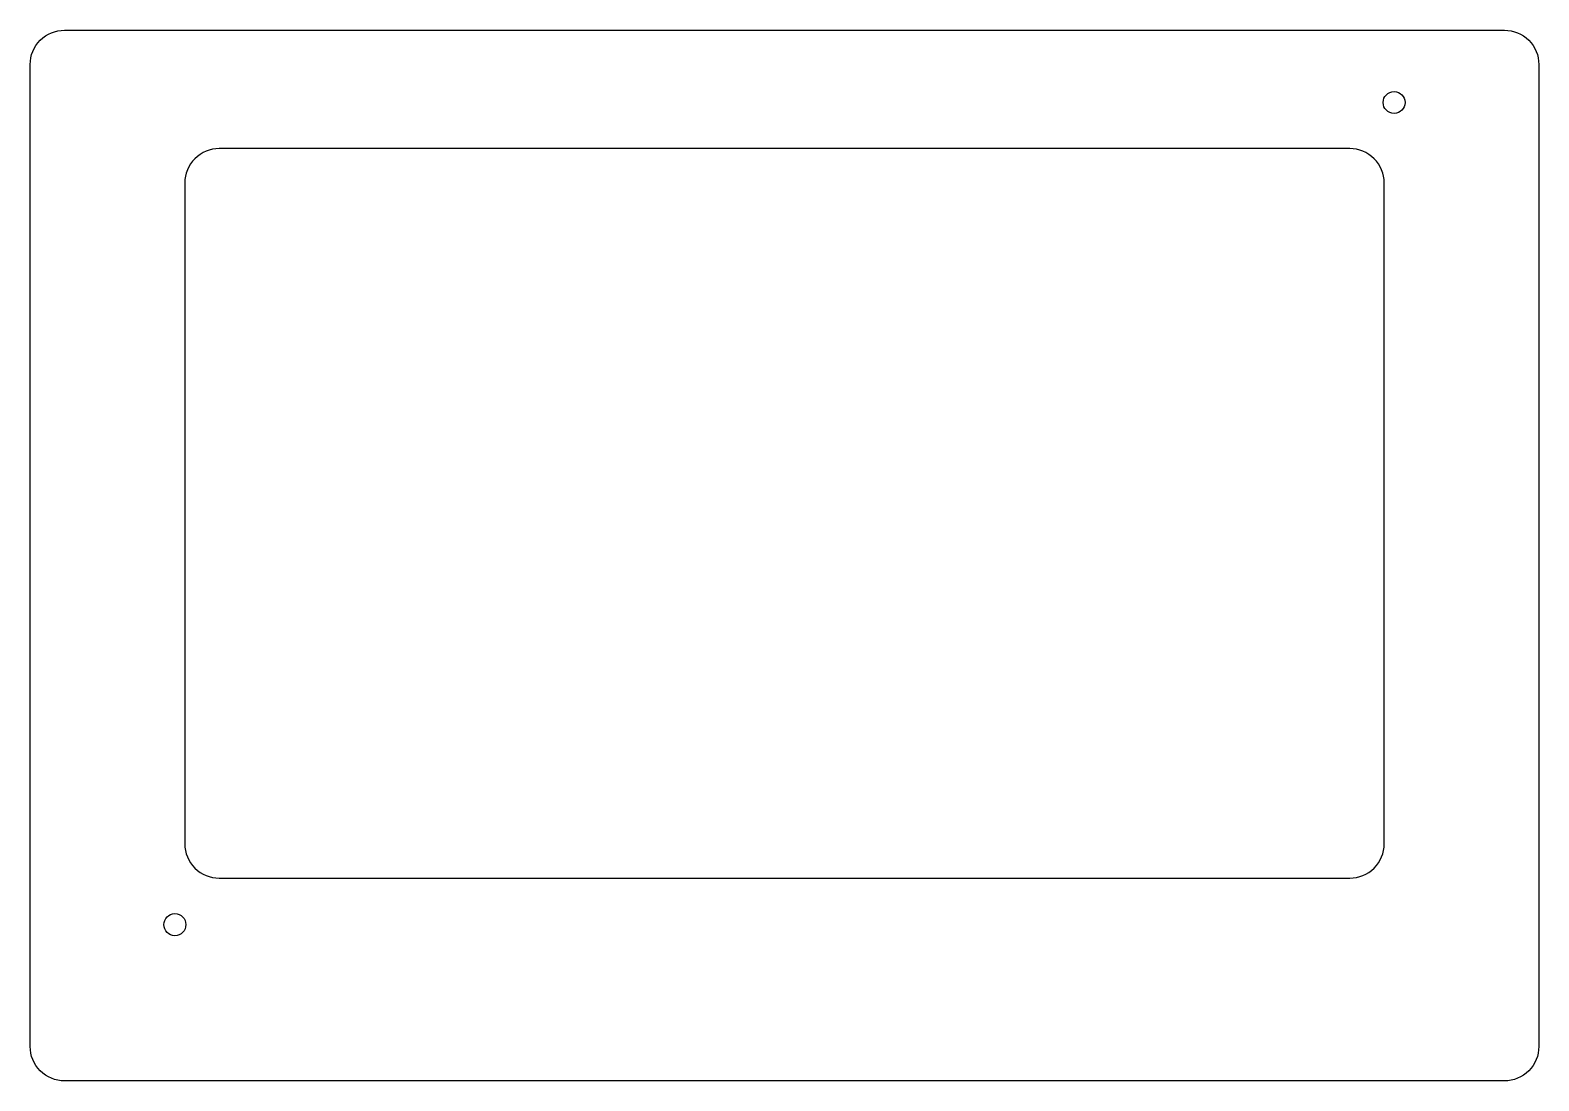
# Model space of a CAD drawing. Header units: millimetres. Extents: x -191 to 28, y -161 to -8.
import ezdxf

# ---------------------------------------------------------------- set-up
doc = ezdxf.new("R2010")
doc.units = ezdxf.units.MM
doc.layers.get('0').update_dxf_attribs({"linetype": 'CONTINUOUS'})

msp = doc.modelspace()

# ---------------------------------------------------------------- linework, layer by layer
for points in [[(28, -155.58, -0.414214), (23, -160.58), (-185.96, -160.58, -0.414214), (-190.96, -155.58), (-190.96, -13.04, -0.414214), (-185.96, -8.04), (23, -8.04, -0.414214), (28, -13.04)], [(5.56, -126.15), (5.56, -30.23, 0.414214), (0.56, -25.23), (-163.52, -25.23, 0.414214), (-168.52, -30.23), (-168.52, -126.15, 0.414214), (-163.52, -131.15), (0.56, -131.15, 0.414214)]]:
    msp.add_lwpolyline(points, format="xyb", close=True)
for centre in [(7, -18.54), (-169.96, -137.9)]:
    msp.add_circle(centre, 1.6)

doc.saveas('drawing.dxf')
